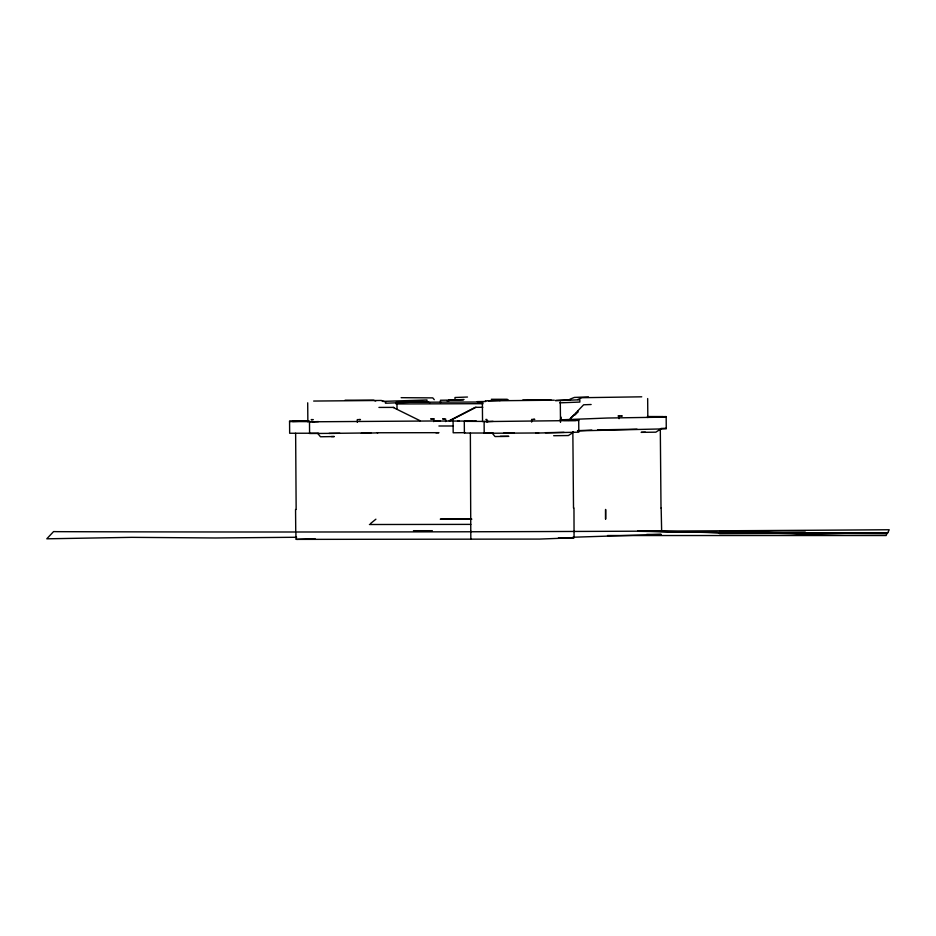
<?xml version="1.0" encoding="UTF-8"?>
<svg xmlns="http://www.w3.org/2000/svg" width="936" height="936" viewBox="0 0 936 936"><rect width="100%" height="100%" fill="white"/><g stroke="black" fill="none" stroke-linecap="round" stroke-linejoin="round"><path stroke-width="1.4" d="M765.718 532.771L722.299 532.104L804.223 533.859L887.773 532.76L889.2 529.741C611.922 531.707 334.643 532.514 57.342 531.66L53.574 531.578L46.8 538.808L131.613 537.346L215.35 537.978L296.642 537.264M568.971 420.135L583.631 404.785L591.142 404.504M370.457 523.622L375.898 519.188M573.581 432.198L568.386 435.544L553.656 435.72M661.038 428.828L655.843 432.175L641.125 432.35L645.395 432.186M449.233 420.732L475.254 407.324L482.789 407.289M449.982 420.697L476.003 407.3M569.895 399.216L574.365 397.426L588.44 396.876M577.664 399.508L582.134 397.706L641.745 396.817M467.474 397.028L454.99 397.507L455.013 400.152M382.368 401.404L426.98 399.964L427.003 401.638L385.41 403.229M464.045 399.485L448.707 400.07L448.718 401.076L447.221 401.076M485.363 400.854L500.865 400.362M554.323 400.187L488.358 400.842M555.785 400.339L570.082 399.789M555.528 400.713L579.829 399.777L579.84 402.07L559.833 402.843M483.046 403.685L396.068 403.966L396.057 402.293L483.105 402.012M292.558 421.001L308.997 420.709M292.547 421.551L304.726 421.083M312.94 421.797L318.486 421.574M576.307 413.057L577.126 413.033M432.198 418.872L430.7 418.93L434.187 418.872M576.307 413.735L574.681 415.163M444.144 418.86L442.646 418.918L445.63 418.918L445.653 421.586M420.112 420.732L393.12 407.429M434.386 421.048L471.791 421.06M467.052 421.352L476.284 420.989M570.597 418.029L573.862 415.198M487.539 421.586L493.096 421.364M560.442 419.843L607.733 418.018L666.163 417.117M568.047 420.346L578.717 419.936L578.811 432.186L535.684 433.075M655.504 416.976L666.175 416.567L666.268 428.817L577.734 430.876M578.705 420.486L484.111 421.598L484.204 433.298L514.332 433.099M329.016 433.403L370.902 432.912M339.862 433.31L309.594 433.508L309.488 421.808L440.376 420.931M377.816 432.865L361.331 433.286M435.965 432.795L438.972 432.678L377.231 432.76M503.545 433.192L538.691 432.959M577.524 430.665L591.856 430.115M597.589 429.893L637.018 429.168M545.477 432.689L564.08 432.362M660.945 428.466L666.28 428.255M315.069 538.668L296.56 539.382L539.616 539.077L573.768 537.767L558.464 537.79M572.832 537.229L661.237 534.397L646.694 534.409M463.273 399.929L440.435 400.245L440.458 402.878M477.278 401.614L485.737 401.497M313.303 419.609L311.197 419.632L312.238 419.679M618.006 416.005L622.229 415.993L621.176 415.958M804.223 533.859L862.384 533.052M865.285 533.005L887.773 532.76M805.276 532.022L722.194 532.748L637.744 531.075M842.33 533.052L719.257 533.485L886.907 533.485L887.094 532.701L865.437 532.865M471.65 519.094L440.271 519.188L471.65 519.188M491.295 399.286L507.148 399.274L508.564 400.269M345.08 400.198L373.464 400.175L375.71 401.006M522.803 399.988L551.082 399.953M378.928 407.417L393.869 407.394M647.384 416.532L663.191 416.567M651.011 417.035L663.179 417.128M560.173 419.901L575.734 419.936M563.554 420.404L575.722 420.498M300.234 421.141L289.563 421.001L289.657 433.251L318.532 433.216M313.993 421.645L289.563 421.563M488.615 421.434L464.291 421.34L464.396 433.04L493.143 433.005M438.914 425.997L453.258 425.985M464.818 432.654L453.176 432.783L453.082 421.083M331.438 436.55L334.304 436.55L320.463 436.761L317.807 433.52M500.28 436.34L508.821 436.34L495.027 436.55L492.371 433.31M661.155 508.084L661.647 530.993M369.427 524.511L470.82 524.382M413.455 530.689L432.338 530.689M607.511 535.544L886.17 535.521L886.907 533.485L783.081 533.04M721.387 532.291L805.147 533.122L752.591 532.116M639.066 531.32L722.779 532.607L698.034 532.104M735.076 531.777L720.486 531.496L735.017 531.87M638.34 530.899L690.745 531.964M743.734 532.093L804.761 533.672L784.579 533.04M719.679 531.028L735.544 531.519M754.287 532.104L781.689 532.947M527.576 399.672L540.493 400.128M401.135 397.683L432.771 397.882L434.269 399.672M313.654 401.053L381.303 400.456L385.808 402.129M533.742 419.328L534.795 419.363L531.625 419.41L531.648 422.089M485.854 419.422L486.907 419.468L486.931 422.136M457.587 420.907L459.073 420.954M359.412 419.539L360.465 419.574L357.295 419.62L357.318 422.3M415.291 401.216L427.249 401.673L429.811 402.761M498.443 399.613L499.836 400.608M660.313 429.718L661.003 508.084M647.665 398.549L647.829 417.561M619.059 416.04L619.082 418.708M577.921 410.647L577.933 412.32M573.967 508.061L574.072 537.767M572.844 431.636L573.511 508.061M561.085 417.152L561.109 419.819M560.301 401.918L560.488 422.393M482.379 402.597L482.543 421.61M470.363 433.04L470.773 530.724M470.773 530.993L470.843 539.171M433.684 418.93L433.707 421.61M396.969 403.931L397.016 409.36M307.698 402.808L307.862 421.808M295.636 433.251L296.15 509.465M295.554 509.465L295.741 530.993M295.905 533.075L295.963 539.382M605.674 519.059L605.604 509.43L605.522 519.059"/></g></svg>
